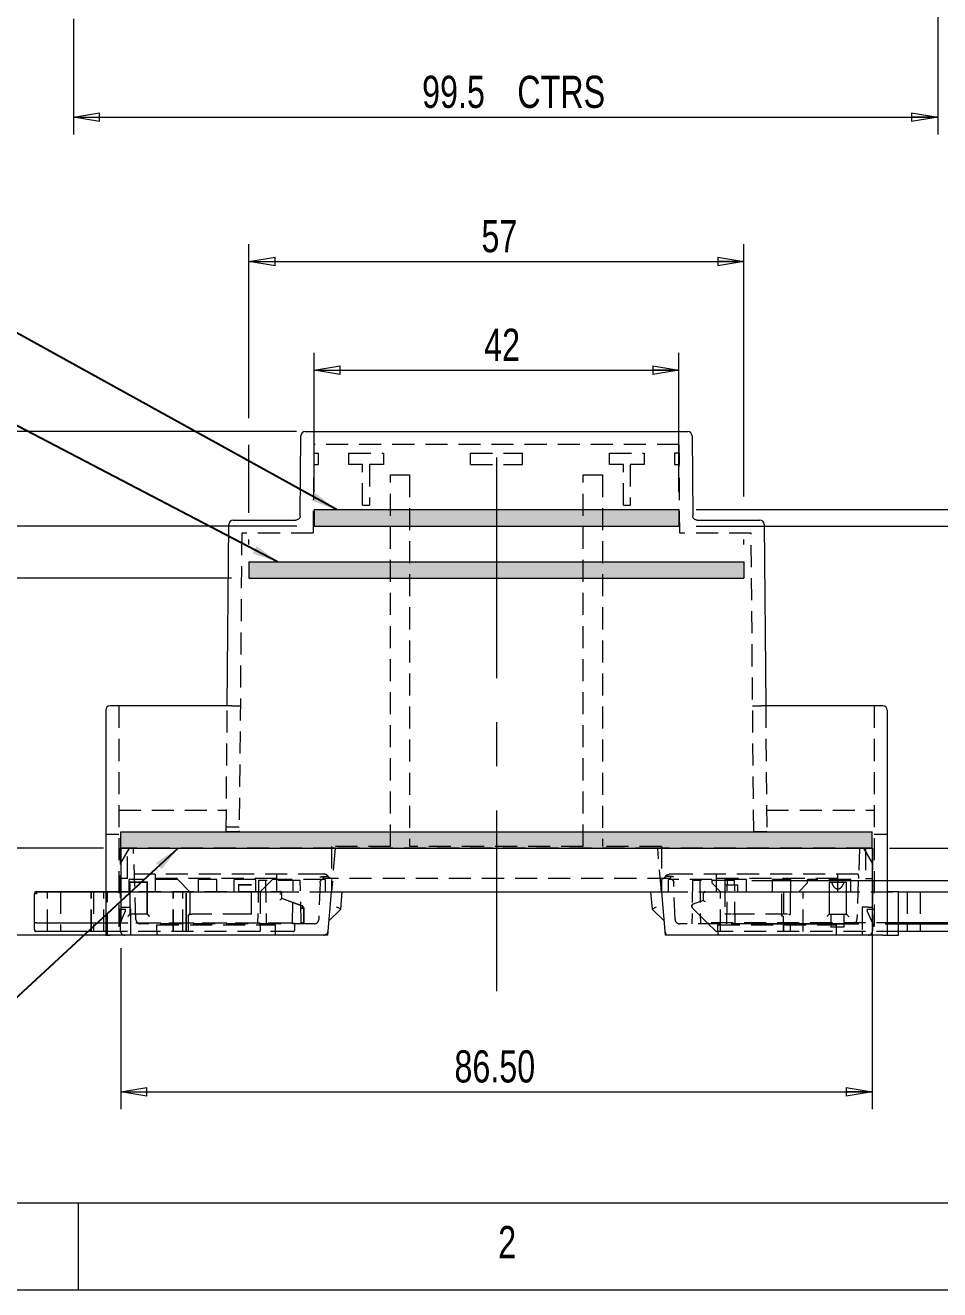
# Model space of a CAD drawing. Header units: millimetres. Extents: x 5 to 292, y 5 to 205.
# Drawn here: x 45.4 to 98.1, y 5 to 77.8 of the extents above; entities that cross this region are included whole.
import ezdxf

# ---------------------------------------------------------------- set-up
doc = ezdxf.new("R2010")
doc.units = ezdxf.units.MM
doc.linetypes.add('CENTERX2', pattern=[20.32, 12.7, -2.54, 2.54, -2.54])
doc.linetypes.add('HIDDEN', pattern=[1.905, 1.27, -0.635])
doc.styles.add('SLDTEXTSTYLE0', font='TXT', dxfattribs={"width": 0.75})
doc.dimstyles.new('SLDDIMSTYLE0', dxfattribs={"dimtxt": 1.852083, "dimasz": 1.5, "dimexe": 0, "dimexo": 0.0625, "dimgap": 0.463021, "dimtad": 0, "dimtih": 1, "dimtoh": 1, "dimlfac": 2, "dimrnd": 1e-09, "dimzin": 4, "dimdsep": 46, "dimtxsty": 'SLDTEXTSTYLE0', "dimblk1": 'CLOSED', "dimblk2": 'CLOSED', "dimsah": 1, "dimcen": 0.09, "dimadec": 0, "dimazin": 1, "dimtfac": 1, "dimtofl": 0, "dimtmove": 0, "dimatfit": 3, "dimldrblk": 'CLOSED', "dimfxl": 1, "dimfrac": 2, "dimtolj": 1, "dimtzin": 12, "dimarcsym": 0})
doc.dimstyles.new('SLDDIMSTYLE1', dxfattribs={"dimtxt": 1.852083, "dimasz": 1.5, "dimexe": 0, "dimexo": 0.0625, "dimgap": 0.463021, "dimtad": 0, "dimtih": 1, "dimtoh": 1, "dimlfac": 2, "dimrnd": 1e-09, "dimzin": 12, "dimdsep": 46, "dimtxsty": 'SLDTEXTSTYLE0', "dimblk1": 'CLOSED', "dimblk2": 'CLOSED', "dimsah": 1, "dimcen": 0.09, "dimadec": 0, "dimazin": 3, "dimtfac": 1, "dimtofl": 0, "dimtmove": 0, "dimatfit": 3, "dimldrblk": 'CLOSED', "dimfxl": 1, "dimfrac": 2, "dimtolj": 1, "dimtzin": 12, "dimarcsym": 0})
doc.dimstyles.new('SLDDIMSTYLE2', dxfattribs={"dimtxt": 1.852083, "dimasz": 1.5, "dimexe": 0, "dimexo": 0.0625, "dimgap": 0.463021, "dimtad": 0, "dimtih": 1, "dimtoh": 1, "dimdec": 1, "dimlfac": 2, "dimrnd": 1e-09, "dimzin": 12, "dimdsep": 46, "dimtxsty": 'SLDTEXTSTYLE0', "dimblk1": 'CLOSED', "dimblk2": 'CLOSED', "dimsah": 1, "dimcen": 0.09, "dimadec": 0, "dimazin": 3, "dimtfac": 1, "dimtdec": 1, "dimtofl": 0, "dimtmove": 0, "dimatfit": 3, "dimldrblk": 'CLOSED', "dimfxl": 1, "dimfrac": 2, "dimtolj": 1, "dimtzin": 12, "dimarcsym": 0})
doc.dimstyles.new('SLDDIMSTYLE4', dxfattribs={"dimtxt": 1.852083, "dimasz": 1.5, "dimexe": 0, "dimexo": 0.0625, "dimgap": 0.463021, "dimtad": 0, "dimtih": 1, "dimtoh": 1, "dimlfac": 2, "dimrnd": 1e-09, "dimzin": 4, "dimdsep": 46, "dimtxsty": 'SLDTEXTSTYLE0', "dimblk1": 'CLOSED', "dimblk2": 'CLOSED', "dimsah": 1, "dimcen": 0.09, "dimadec": 0, "dimazin": 1, "dimtfac": 1, "dimtmove": 0, "dimatfit": 0, "dimldrblk": 'CLOSED', "dimfxl": 1, "dimfrac": 2, "dimtolj": 1, "dimtzin": 12, "dimarcsym": 0})
doc.dimstyles.new('SLDDIMSTYLE5', dxfattribs={"dimtxt": 1.852083, "dimasz": 1.5, "dimexe": 0, "dimexo": 0.0625, "dimgap": 0.463021, "dimtad": 0, "dimtih": 1, "dimtoh": 1, "dimlfac": 2, "dimrnd": 1e-09, "dimzin": 12, "dimdsep": 46, "dimtxsty": 'SLDTEXTSTYLE0', "dimblk1": 'CLOSED', "dimblk2": 'CLOSED', "dimsah": 1, "dimcen": 0.09, "dimadec": 0, "dimazin": 3, "dimtfac": 1, "dimtmove": 0, "dimatfit": 0, "dimldrblk": 'CLOSED', "dimfxl": 1, "dimfrac": 2, "dimtolj": 1, "dimtzin": 12, "dimarcsym": 0})
doc.dimstyles.new('SLDDIMSTYLE6', dxfattribs={"dimtxt": 2.5, "dimasz": 1.5, "dimexe": 0, "dimexo": 0.0625, "dimgap": 0, "dimtad": 0, "dimtih": 1, "dimtoh": 1, "dimdec": 0, "dimrnd": 1e-09, "dimzin": 0, "dimdsep": 46, "dimtxsty": 'Standard', "dimsah": 1, "dimcen": 0.09, "dimadec": 0, "dimazin": 0, "dimtfac": 1.5, "dimtdec": 0, "dimtofl": 0, "dimtmove": 0, "dimatfit": 3, "dimfxl": 1, "dimfrac": 2, "dimtolj": 1, "dimtzin": 0, "dimarcsym": 0})

# ---------------------------------------------------------------- blocks, each defined once
blk = doc.blocks.new('_CLOSED')
at = {"color": 0, "linetype": 'ByBlock', "lineweight": -2}
for p, q in [((-1, 0.166667), (0, 0)), ((-1, 0.166667), (-1, -0.166667)), ((0, 0), (-1, -0.166667)), ((0, 0), (-1, 0))]:
    blk.add_line(p, q, dxfattribs=at)
blk = doc.blocks.new('_D_2')
at = {"color": 7, "linetype": 'Continuous', "lineweight": 0}
for p, q in [((97.969, 104.513), (97.969, 71.522)), ((48.21, 89.356), (48.21, 79.716)), ((48.21, 78.192), (48.21, 71.522)), ((48.21, 72.522), (97.969, 72.522))]:
    blk.add_line(p, q, dxfattribs=at)
at = {"color": 7, "linetype": 'Continuous', "lineweight": 0, "xscale": 1.5, "yscale": 1.5, "rotation": 180.0000000000004}
blk.add_blockref('_CLOSED', (48.21, 72.522, -13.679), dxfattribs=at)
at = {"color": 7, "linetype": 'Continuous', "lineweight": 0, "xscale": 1.5, "yscale": 1.5}
blk.add_blockref('_CLOSED', (97.969, 72.522, -13.679), dxfattribs=at)
at = {"color": 7, "linetype": 'Continuous', "lineweight": 0, "char_height": 1.8521, "attachment_point": 1, "style": 'SLDTEXTSTYLE0'}
for s, insert in [('99.5', (68.285, 74.909)), ('CTRS', (73.766, 74.909))]:
    blk.add_mtext(s, dxfattribs=dict(at, insert=insert))
blk = doc.blocks.new('_D_5')
at = {"color": 7, "linetype": 'Continuous', "lineweight": 0}
for p, q in [((113.226, 53.091), (98.912, 53.091)), ((98.912, 53.091), (98.912, 49.922)), ((84.067, 49.922), (99.912, 49.922)), ((84.067, 48.972), (99.912, 48.972)), ((98.912, 48.972), (98.912, 44.972))]:
    blk.add_line(p, q, dxfattribs=at)
at = {"color": 7, "linetype": 'Continuous', "lineweight": 0, "xscale": 1.5, "yscale": 1.5}
for p, rotation in [((98.912, 49.922, 0.05), 270.0000000000004), ((98.912, 48.972, 0.05), 90.0000000000004)]:
    blk.add_blockref('_CLOSED', p, dxfattribs=dict(at, rotation=rotation))
at = {"color": 7, "linetype": 'Continuous', "lineweight": 0, "char_height": 1.8521, "attachment_point": 1, "style": 'SLDTEXTSTYLE0'}
for s, insert in [('1.90', (101.347, 58.42)), ('TYP', (106.828, 58.42)), ('PCB SLOT', (100.896, 55.479))]:
    blk.add_mtext(s, dxfattribs=dict(at, insert=insert))
blk = doc.blocks.new('_D_6')
at = {"color": 7, "linetype": 'Continuous', "lineweight": 0}
for p, q in [((40.67, 30.422), (40.67, 34.422)), ((49.942, 30.422), (39.67, 30.422)), ((49.317, 25.422), (39.67, 25.422)), ((40.67, 25.422), (40.67, 21.422))]:
    blk.add_line(p, q, dxfattribs=at)
at = {"color": 7, "linetype": 'Continuous', "lineweight": 0, "xscale": 1.5, "yscale": 1.5}
for p, rotation in [((40.67, 30.422, 0.05), 270.0000000000004), ((40.67, 25.422, 0.05), 90.0000000000004)]:
    blk.add_blockref('_CLOSED', p, dxfattribs=dict(at, rotation=rotation))
at = {"color": 7, "linetype": 'Continuous', "lineweight": 0, "insert": (39.302, 28.706), "char_height": 1.8521, "attachment_point": 1, "style": 'SLDTEXTSTYLE0'}
blk.add_mtext('10', dxfattribs=at)
blk = doc.blocks.new('_D_7')
at = {"color": 7, "linetype": 'Continuous', "lineweight": 0}
for p, q in [((57.317, 45.972), (35.08, 45.972)), ((36.08, 45.972), (36.08, 38.11)), ((36.08, 25.422), (36.08, 35.169)), ((52.017, 25.422), (35.08, 25.422))]:
    blk.add_line(p, q, dxfattribs=at)
at = {"color": 7, "linetype": 'Continuous', "lineweight": 0, "xscale": 1.5, "yscale": 1.5}
for p, rotation in [((36.08, 45.972, 0.05), 90.00000000000064), ((36.08, 25.422, 0.05), 270.0000000000007)]:
    blk.add_blockref('_CLOSED', p, dxfattribs=dict(at, rotation=rotation))
at = {"color": 7, "linetype": 'Continuous', "lineweight": 0, "insert": (33.002, 37.556), "char_height": 1.8521, "attachment_point": 1, "style": 'SLDTEXTSTYLE0'}
blk.add_mtext('41.10', dxfattribs=at)
blk = doc.blocks.new('_D_8')
at = {"color": 7, "linetype": 'Continuous', "lineweight": 0}
for p, q in [((61.067, 48.972), (27.313, 48.972)), ((28.313, 48.972), (28.313, 44.025)), ((28.313, 25.422), (28.313, 41.083)), ((52.017, 25.422), (27.313, 25.422))]:
    blk.add_line(p, q, dxfattribs=at)
at = {"color": 7, "linetype": 'Continuous', "lineweight": 0, "xscale": 1.5, "yscale": 1.5}
for p, rotation in [((28.313, 48.972, 0.05), 90.00000000000064), ((28.313, 25.422, 0.05), 270.0000000000007)]:
    blk.add_blockref('_CLOSED', p, dxfattribs=dict(at, rotation=rotation))
at = {"color": 7, "linetype": 'Continuous', "lineweight": 0, "insert": (25.236, 43.471), "char_height": 1.8521, "attachment_point": 1, "style": 'SLDTEXTSTYLE0'}
blk.add_mtext('47.10', dxfattribs=at)
blk = doc.blocks.new('_D_9')
at = {"color": 7, "linetype": 'Continuous', "lineweight": 0}
for p, q in [((50.942, 30.372), (50.942, 26.184)), ((94.192, 30.372), (94.192, 15.4)), ((50.942, 24.66), (50.942, 15.4)), ((50.942, 16.4), (94.192, 16.4))]:
    blk.add_line(p, q, dxfattribs=at)
at = {"color": 7, "linetype": 'Continuous', "lineweight": 0, "xscale": 1.5, "yscale": 1.5, "rotation": 180.0000000000004}
blk.add_blockref('_CLOSED', (50.942, 16.4, 0.05), dxfattribs=at)
at = {"color": 7, "linetype": 'Continuous', "lineweight": 0, "xscale": 1.5, "yscale": 1.5}
blk.add_blockref('_CLOSED', (94.192, 16.4, 0.05), dxfattribs=at)
at = {"color": 7, "linetype": 'Continuous', "lineweight": 0, "insert": (70.147, 18.787), "char_height": 1.8521, "attachment_point": 1, "style": 'SLDTEXTSTYLE0'}
blk.add_mtext('86.50', dxfattribs=at)
blk = doc.blocks.new('_D_10')
at = {"color": 7, "linetype": 'Continuous', "lineweight": 0}
for p, q in [((58.317, 55.184), (58.317, 65.213)), ((86.817, 50.684), (86.817, 65.213)), ((58.317, 64.213), (86.817, 64.213)), ((58.317, 49.734), (58.317, 53.66)), ((58.317, 47.922), (58.317, 48.21)), ((86.817, 47.922), (86.817, 48.21))]:
    blk.add_line(p, q, dxfattribs=at)
at = {"color": 7, "linetype": 'Continuous', "lineweight": 0, "xscale": 1.5, "yscale": 1.5, "rotation": 180.0000000000004}
blk.add_blockref('_CLOSED', (58.317, 64.213, 0.05), dxfattribs=at)
at = {"color": 7, "linetype": 'Continuous', "lineweight": 0, "xscale": 1.5, "yscale": 1.5}
blk.add_blockref('_CLOSED', (86.817, 64.213, 0.05), dxfattribs=at)
at = {"color": 7, "linetype": 'Continuous', "lineweight": 0, "insert": (71.701, 66.6), "char_height": 1.8521, "attachment_point": 1, "style": 'SLDTEXTSTYLE0'}
blk.add_mtext('57', dxfattribs=at)
blk = doc.blocks.new('_D_11')
at = {"color": 7, "linetype": 'Continuous', "lineweight": 0}
for p, q in [((62.067, 50.922), (62.067, 58.957)), ((83.067, 50.922), (83.067, 58.957)), ((62.067, 57.957), (83.067, 57.957))]:
    blk.add_line(p, q, dxfattribs=at)
at = {"color": 7, "linetype": 'Continuous', "lineweight": 0, "xscale": 1.5, "yscale": 1.5, "rotation": 180.0000000000004}
blk.add_blockref('_CLOSED', (62.067, 57.957, 0.05), dxfattribs=at)
at = {"color": 7, "linetype": 'Continuous', "lineweight": 0, "xscale": 1.5, "yscale": 1.5}
blk.add_blockref('_CLOSED', (83.067, 57.957, 0.05), dxfattribs=at)
at = {"color": 7, "linetype": 'Continuous', "lineweight": 0, "insert": (71.857, 60.344), "char_height": 1.8521, "attachment_point": 1, "style": 'SLDTEXTSTYLE0'}
blk.add_mtext('42', dxfattribs=at)
blk = doc.blocks.new('_D_12')
at = {"color": 7, "linetype": 'Continuous', "lineweight": 0}
for p, q in [((109.118, 35.169), (101.156, 35.169)), ((101.156, 35.169), (101.156, 30.422)), ((95.192, 30.422), (102.156, 30.422)), ((87.273, 28.572), (102.156, 28.572)), ((101.156, 28.572), (101.156, 24.572))]:
    blk.add_line(p, q, dxfattribs=at)
at = {"color": 7, "linetype": 'Continuous', "lineweight": 0, "xscale": 1.5, "yscale": 1.5}
for p, rotation in [((101.156, 30.422, 0.05), 270.0000000000006), ((101.156, 28.572, 0.05), 90.00000000000058)]:
    blk.add_blockref('_CLOSED', p, dxfattribs=dict(at, rotation=rotation))
at = {"color": 7, "linetype": 'Continuous', "lineweight": 0, "insert": (102.744, 37.556), "char_height": 1.8521, "attachment_point": 1, "style": 'SLDTEXTSTYLE0'}
blk.add_mtext('3.70', dxfattribs=at)
blk = doc.blocks.new('_D_13')
at = {"color": 7, "linetype": 'Continuous', "lineweight": 0}
for p, q in [((61.062, 54.422), (17.757, 54.422)), ((18.757, 54.422), (18.757, 40.081)), ((18.757, 25.422), (18.757, 37.139)), ((52.017, 25.422), (17.757, 25.422))]:
    blk.add_line(p, q, dxfattribs=at)
at = {"color": 7, "linetype": 'Continuous', "lineweight": 0, "xscale": 1.5, "yscale": 1.5}
for p, rotation in [((18.757, 54.422, 7.761), 90.00000000000043), ((18.757, 25.422, 7.761), 270.0000000000004)]:
    blk.add_blockref('_CLOSED', p, dxfattribs=dict(at, rotation=rotation))
at = {"color": 7, "linetype": 'Continuous', "lineweight": 0, "char_height": 1.8521, "attachment_point": 1, "style": 'SLDTEXTSTYLE0'}
for s, insert in [('58', (13.379, 39.527)), ('O/ALL', (16.81, 39.527))]:
    blk.add_mtext(s, dxfattribs=dict(at, insert=insert))
blk = doc.blocks.new('_D_14')
at = {"color": 7, "linetype": 'Continuous', "lineweight": 0}
for p, q in [((109.776, 28.572), (109.776, 32.572)), ((87.273, 28.572), (93.43, 28.572)), ((94.954, 28.572), (110.776, 28.572)), ((87.317, 26.072), (93.43, 26.072)), ((94.954, 26.072), (110.776, 26.072)), ((109.776, 13.458), (109.776, 26.072)), ((121.414, 13.458), (109.776, 13.458))]:
    blk.add_line(p, q, dxfattribs=at)
at = {"color": 7, "linetype": 'Continuous', "lineweight": 0, "xscale": 1.5, "yscale": 1.5}
for p, rotation in [((109.776, 28.572, 7.761), 270.0000000000006), ((109.776, 26.072, 7.761), 90.0000000000006)]:
    blk.add_blockref('_CLOSED', p, dxfattribs=dict(at, rotation=rotation))
at = {"color": 7, "linetype": 'Continuous', "lineweight": 0, "attachment_point": 1, "style": 'SLDTEXTSTYLE0'}
for s, insert, char_height in [('5', (112.582, 21.729), 1.852), ('TYP', (114.645, 21.729), 1.8521), ('PILLAR', (112.177, 18.787), 1.8521), ('HEIGHT', (111.76, 15.846), 1.8521)]:
    blk.add_mtext(s, dxfattribs=dict(at, insert=insert, char_height=char_height))

msp = doc.modelspace()

# ---------------------------------------------------------------- hatches: boundary and pattern name
at = {"linetype": 'Continuous'}
for points in [[(83.0671, 49.9219), (83.0671, 48.9719), (62.0671, 48.9719), (62.0671, 49.9219)], [(86.8171, 46.9219), (86.8171, 45.9719), (58.3171, 45.9719), (58.3171, 46.9219)], [(94.1921, 30.4219), (94.1921, 31.3719), (50.9421, 31.3719), (50.9421, 30.4219)]]:
    msp.add_hatch(color=7, dxfattribs=at).paths.add_polyline_path(points, flags=0)

# ---------------------------------------------------------------- linework, layer by layer
at = {"color": 7, "linetype": 'Continuous', "lineweight": 15}
for p, q in [((61.2693, 49.5698), (61.3094, 54.1741)), ((61.5594, 54.4219), (83.5748, 54.4219)), ((83.8248, 54.1741), (83.8649, 49.5698)), ((57.067, 38.6219), (57.1582, 49.0741)), ((57.4082, 49.3219), (61.0193, 49.3219)), ((84.1149, 49.3219), (87.7258, 49.3219)), ((87.9758, 49.0741), (88.067, 38.6219)), ((57.317, 38.6219), (50.317, 38.6219)), ((94.817, 38.6219), (87.817, 38.6219)), ((50.067, 38.3719), (50.067, 25.4219)), ((95.067, 38.3719), (95.067, 25.4219)), ((45.9603, 27.7957), (45.9704, 27.7957)), ((45.9603, 26.1207), (45.9603, 27.7957)), ((46.0853, 27.9207), (50.067, 27.9207)), ((46.092, 27.9295), (50.067, 27.9295)), ((62.8483, 25.4219), (63.067, 27.9219)), ((63.067, 27.9219), (82.067, 27.9219)), ((63.6045, 26.9219), (63.692, 27.9219)), ((81.442, 27.9219), (81.5295, 26.9219)), ((82.067, 27.9219), (82.2857, 25.4219)), ((95.717, 27.9219), (95.067, 27.9219)), ((95.717, 25.4219), (95.717, 27.9219)), ((95.717, 27.9196), (100.0942, 27.9196)), ((63.6045, 26.9219), (62.9196, 26.237)), ((82.2144, 26.237), (81.5295, 26.9219)), ((46.0853, 26.1207), (45.9603, 26.1207)), ((45.9603, 25.7457), (45.9603, 26.1207)), ((46.0853, 26.1207), (50.067, 26.1207)), ((50.067, 25.6207), (46.0853, 25.6207)), ((100.0942, 26.1196), (95.717, 26.1196)), ((100.0942, 25.6196), (95.717, 25.6196)), ((50.067, 25.4219), (50.317, 25.4219)), ((62.8483, 25.4219), (50.317, 25.4219)), ((94.817, 25.4219), (82.2857, 25.4219)), ((94.817, 25.4219), (95.067, 25.4219)), ((95.067, 25.4219), (95.717, 25.4219))]:
    msp.add_line(p, q, dxfattribs=at)
at = {"color": 7, "linetype": 'HIDDEN', "lineweight": 0}
for p, q in [((62.0616, 53.6719), (62.0616, 54.4219)), ((83.0726, 53.6719), (83.0726, 54.4219)), ((62.0551, 53.6719), (62.0106, 48.5719)), ((62.0507, 53.1719), (62.3116, 53.1719)), ((83.0791, 53.6719), (62.0551, 53.6719)), ((62.3116, 52.5219), (62.3116, 53.1719)), ((64.0616, 52.5219), (64.0616, 53.1719)), ((64.0616, 53.1719), (66.0616, 53.1719)), ((66.0616, 53.1719), (66.0616, 52.5219)), ((71.0671, 53.1719), (74.0671, 53.1719)), ((71.0671, 52.5219), (71.0671, 53.1719)), ((74.0671, 52.5219), (74.0671, 53.1719)), ((79.0723, 52.5219), (79.0723, 53.1719)), ((79.0723, 53.1719), (81.0723, 53.1719)), ((81.0723, 53.1719), (81.0723, 52.5219)), ((83.0832, 53.1719), (82.8223, 53.1719)), ((82.8223, 53.1719), (82.8223, 52.5219)), ((83.1236, 48.5719), (83.0791, 53.6719)), ((83.0832, 53.1719), (83.0889, 52.5219)), ((62.0451, 52.5219), (62.3116, 52.5219)), ((64.8616, 52.5219), (64.0616, 52.5219)), ((64.8616, 50.1719), (64.8616, 52.5219)), ((65.2616, 52.5219), (65.2616, 50.1719)), ((66.0616, 52.5219), (65.2616, 52.5219)), ((71.0671, 52.5219), (74.0671, 52.5219)), ((79.8723, 52.5219), (79.0723, 52.5219)), ((79.8723, 50.1719), (79.8723, 52.5219)), ((80.2723, 52.5219), (80.2723, 50.1719)), ((81.0723, 52.5219), (80.2723, 52.5219)), ((82.8223, 52.5219), (83.0889, 52.5219)), ((66.467, 30.5218), (66.467, 51.9198)), ((66.467, 51.9198), (67.567, 51.9198)), ((66.467, 51.9177), (67.567, 51.9177)), ((67.567, 51.9198), (67.567, 30.5218)), ((77.567, 30.5218), (77.567, 51.9198)), ((77.567, 51.9198), (78.667, 51.9198)), ((77.567, 51.9177), (78.667, 51.9177)), ((78.667, 51.9198), (78.667, 30.5218)), ((64.8616, 50.1719), (65.2616, 50.1719)), ((79.8723, 50.1719), (80.2723, 50.1719)), ((57.9038, 48.5719), (57.7537, 31.3722)), ((62.0106, 48.5719), (57.9038, 48.5719)), ((87.2301, 48.5719), (83.1236, 48.5719)), ((87.3802, 31.3722), (87.2301, 48.5719)), ((50.817, 38.6219), (50.817, 25.4219)), ((57.0038, 31.3788), (57.067, 38.6219)), ((57.317, 38.6219), (57.817, 38.6219)), ((87.3169, 38.6219), (87.817, 38.6219)), ((88.067, 38.6219), (88.1302, 31.3788)), ((94.317, 38.6219), (94.317, 25.4219)), ((50.817, 32.6219), (57.0146, 32.6219)), ((88.1193, 32.6219), (94.317, 32.6219)), ((57.7537, 31.3722), (57.0038, 31.3788)), ((57.7561, 31.6438), (57.0061, 31.6438)), ((88.1302, 31.3788), (87.3802, 31.3722)), ((87.3802, 31.3722), (88.1302, 31.3722)), ((88.1302, 31.3788), (88.1302, 31.3722)), ((50.817, 31.2219), (50.067, 31.2219)), ((95.067, 31.2219), (94.317, 31.2219)), ((50.917, 25.6719), (50.917, 30.4219)), ((51.167, 30.4219), (50.917, 30.4219)), ((51.417, 30.4219), (50.917, 29.5559)), ((63.2847, 30.4219), (51.167, 30.4219)), ((51.317, 28.6719), (51.317, 30.4219)), ((51.8105, 26.3132), (51.667, 30.4219)), ((63.2847, 30.4219), (63.066, 27.9219)), ((63.067, 30.5218), (63.067, 27.9219)), ((66.467, 30.5218), (63.067, 30.5218)), ((81.8492, 30.4219), (63.2847, 30.4219)), ((77.567, 30.5218), (67.567, 30.5218)), ((82.067, 30.5218), (78.667, 30.5218)), ((82.0679, 27.9219), (81.8492, 30.4219)), ((93.967, 30.4219), (81.8492, 30.4219)), ((82.067, 30.5218), (82.067, 27.9219)), ((93.467, 30.4219), (93.3235, 26.3132)), ((94.217, 29.5559), (93.717, 30.4219)), ((93.817, 30.4219), (93.817, 28.6719)), ((94.217, 30.4219), (93.967, 30.4219)), ((94.217, 30.4219), (94.217, 25.6719)), ((51.317, 28.6719), (50.917, 28.6719)), ((51.417, 27.9219), (51.417, 28.6219)), ((54.217, 28.6219), (51.417, 28.6219)), ((51.4603, 28.4707), (52.4603, 28.4707)), ((51.4603, 28.4707), (51.4603, 27.9207)), ((51.467, 28.4795), (52.467, 28.4795)), ((51.467, 28.4795), (51.467, 27.9295)), ((51.7281, 28.6719), (51.7284, 28.6807)), ((62.417, 28.9219), (51.7368, 28.9219)), ((52.4603, 27.9207), (52.4603, 28.4707)), ((52.467, 27.9295), (52.467, 28.4795)), ((52.9082, 28.9219), (52.917, 28.6719)), ((59.917, 28.6719), (52.917, 28.6719)), ((52.917, 28.6719), (52.917, 27.9219)), ((54.917, 27.9219), (54.217, 28.6219)), ((55.417, 27.9219), (55.417, 28.6219)), ((56.467, 28.6219), (55.417, 28.6219)), ((56.467, 27.9219), (56.467, 28.6219)), ((57.467, 27.9219), (57.467, 28.6219)), ((58.717, 28.6219), (57.467, 28.6219)), ((58.717, 27.9219), (58.717, 28.6219)), ((58.8606, 28.5719), (58.817, 26.0719)), ((61.2733, 28.5719), (58.8606, 28.5719)), ((59.667, 28.6219), (58.967, 27.9219)), ((59.267, 28.5719), (59.3106, 26.0719)), ((62.717, 28.6219), (59.667, 28.6219)), ((59.917, 28.6719), (59.9257, 28.9219)), ((59.917, 27.9219), (59.917, 28.6719)), ((60.8233, 26.0719), (60.867, 28.5719)), ((61.317, 26.0719), (61.2733, 28.5719)), ((62.4086, 28.4307), (62.3346, 26.3132)), ((82.5256, 28.6719), (62.6584, 28.6719)), ((62.717, 27.9219), (62.717, 28.6219)), ((84.967, 28.6219), (82.467, 28.6219)), ((82.467, 27.9219), (82.467, 28.6219)), ((93.3971, 28.9219), (82.767, 28.9219)), ((82.8493, 26.3132), (82.7754, 28.4307)), ((83.8606, 28.5719), (83.817, 26.0719)), ((86.2733, 28.5719), (83.8606, 28.5719)), ((84.267, 28.5719), (84.3106, 26.0719)), ((84.967, 28.6219), (84.967, 28.4219)), ((85.467, 27.9219), (84.967, 28.4219)), ((85.2082, 28.9219), (85.217, 28.6719)), ((92.217, 28.6719), (85.217, 28.6719)), ((85.217, 28.6719), (85.217, 27.9219)), ((85.717, 28.6219), (85.717, 27.9219)), ((86.967, 28.6219), (85.717, 28.6219)), ((85.8233, 26.0719), (85.867, 28.5719)), ((86.317, 26.0719), (86.2733, 28.5719)), ((86.967, 27.9219), (86.967, 28.6219)), ((88.467, 27.9219), (88.467, 28.6219)), ((89.517, 28.6219), (88.467, 28.6219)), ((89.517, 27.9219), (89.517, 28.6219)), ((90.467, 28.4219), (89.967, 27.9219)), ((90.467, 28.4219), (90.467, 28.6219)), ((92.967, 28.6219), (90.467, 28.6219)), ((91.7192, 28.4696), (92.7192, 28.4696)), ((91.7192, 28.4696), (91.7192, 27.9196)), ((92.217, 28.6719), (92.2257, 28.9219)), ((92.217, 27.9219), (92.217, 28.6719)), ((92.7192, 27.9196), (92.7192, 28.4722)), ((92.967, 27.9219), (92.967, 28.6219)), ((93.4056, 28.6807), (93.4059, 28.6719)), ((93.817, 28.6719), (94.217, 28.6719)), ((45.967, 27.8045), (45.9771, 27.8045)), ((45.967, 26.1295), (45.967, 27.8045)), ((46.0853, 27.7957), (45.9704, 27.7957)), ((46.092, 27.8045), (45.9771, 27.8045)), ((46.0853, 27.9207), (46.0853, 27.7957)), ((46.092, 27.9295), (46.092, 27.8045)), ((46.7103, 25.6207), (46.7103, 27.9207)), ((46.717, 25.6295), (46.717, 27.9295)), ((47.4603, 27.9207), (47.4603, 25.6207)), ((47.467, 27.9295), (47.467, 25.6295)), ((49.2353, 25.6207), (49.2353, 27.9207)), ((49.242, 25.6295), (49.242, 27.9295)), ((49.3601, 27.9207), (49.3601, 25.6207)), ((49.3667, 27.9295), (49.3667, 25.6295)), ((49.9603, 25.6207), (49.9603, 27.9207)), ((49.967, 25.6295), (49.967, 27.9295)), ((50.067, 27.9295), (60.092, 27.9295)), ((50.167, 27.9219), (50.067, 27.9219)), ((50.067, 27.9207), (60.0853, 27.9207)), ((50.167, 25.4219), (50.167, 27.9219)), ((50.167, 27.9219), (50.917, 27.9219)), ((50.917, 27.9219), (52.917, 27.9219)), ((51.4603, 27.9207), (51.4603, 26.6207)), ((51.467, 27.9295), (51.467, 26.6295)), ((52.4603, 26.6207), (52.4603, 27.9207)), ((52.467, 26.6295), (52.467, 27.9295)), ((52.917, 27.9219), (59.917, 27.9219)), ((53.9603, 25.6207), (53.9603, 27.9207)), ((53.967, 25.6295), (53.967, 27.9295)), ((54.5039, 25.6207), (54.5039, 27.9207)), ((54.5106, 25.6295), (54.5106, 27.9295)), ((54.7103, 26.5582), (54.7103, 27.9207)), ((54.717, 26.5671), (54.717, 27.9295)), ((54.9034, 27.9207), (54.9034, 26.6098)), ((54.9101, 27.9295), (54.9101, 26.6186)), ((57.7103, 28.3207), (58.4603, 28.3207)), ((57.7103, 28.3207), (57.7103, 27.9207)), ((57.717, 28.3295), (58.467, 28.3295)), ((57.717, 28.3295), (57.717, 27.9295)), ((58.4603, 26.6207), (58.4603, 28.3207)), ((58.467, 26.6295), (58.467, 28.3295)), ((58.9603, 27.9207), (58.9603, 25.6207)), ((58.967, 27.9295), (58.967, 25.6295)), ((59.917, 27.9219), (62.816, 27.9219)), ((60.0915, 27.9195), (60.0853, 27.9201)), ((60.0853, 27.7957), (60.21, 27.7957)), ((60.0981, 27.9284), (60.092, 27.9289)), ((60.092, 27.8045), (60.2167, 27.8045)), ((60.2103, 27.7951), (60.209, 27.8049)), ((60.2103, 27.5207), (60.2103, 27.7957)), ((60.217, 27.804), (60.2157, 27.8138)), ((60.217, 27.5295), (60.217, 27.8045)), ((62.816, 27.9219), (63.066, 27.9219)), ((63.066, 27.9219), (63.067, 27.9219)), ((82.067, 27.9219), (82.0679, 27.9219)), ((82.0679, 27.9219), (82.3179, 27.9219)), ((82.3179, 27.9219), (85.217, 27.9219)), ((84.4692, 27.7946), (84.4692, 27.4196)), ((84.4728, 27.8173), (84.4701, 27.7885)), ((84.5942, 27.9136), (84.5942, 27.9196)), ((84.5942, 27.9196), (95.717, 27.9196)), ((85.217, 27.9219), (92.217, 27.9219)), ((85.4692, 25.6196), (85.4692, 27.9196)), ((85.7192, 28.3202), (85.7192, 26.619)), ((86.4692, 27.9196), (86.4692, 28.3202)), ((88.9874, 26.5284), (88.9874, 27.9202)), ((89.0983, 27.9196), (89.0983, 25.6196)), ((89.4692, 27.9196), (89.4692, 25.6196)), ((90.2192, 25.6196), (90.2192, 27.9196)), ((91.7192, 27.9196), (91.7192, 26.6196)), ((92.217, 27.9219), (94.217, 27.9219)), ((92.7192, 26.6196), (92.7192, 27.9196)), ((94.317, 27.9219), (94.217, 27.9219)), ((94.317, 27.9219), (95.067, 27.9219)), ((96.2192, 27.9196), (96.2192, 25.6196)), ((96.9692, 27.9196), (96.9692, 25.6196)), ((50.917, 27.0219), (51.167, 27.0219)), ((51.167, 27.0219), (51.517, 27.0219)), ((51.517, 25.6676), (51.517, 27.0219)), ((61.3781, 27.0956), (60.2103, 27.5207)), ((61.3847, 27.1045), (60.217, 27.5295)), ((61.3353, 26.9782), (61.46, 26.9782)), ((61.342, 26.987), (61.4667, 26.987)), ((61.4603, 26.9782), (61.4603, 26.1207)), ((61.467, 26.987), (61.467, 26.1295)), ((83.8381, 27.0007), (84.6826, 26.1562)), ((84.4692, 27.4196), (83.8838, 27.2065)), ((93.967, 27.0219), (93.617, 27.0219)), ((93.617, 27.0219), (93.617, 25.6676)), ((93.967, 27.0219), (94.217, 27.0219)), ((50.817, 26.9219), (51.217, 26.9219)), ((50.817, 25.9219), (51.217, 26.8219)), ((51.217, 26.8219), (51.217, 26.9219)), ((52.4603, 26.6207), (51.4603, 26.6207)), ((52.467, 26.6295), (51.467, 26.6295)), ((54.7103, 26.5582), (54.7103, 26.4957)), ((54.7103, 25.6207), (54.7103, 26.4957)), ((54.717, 26.5671), (54.717, 26.5045)), ((54.717, 25.6295), (54.717, 26.5045)), ((54.8119, 26.4957), (54.8119, 25.6207)), ((54.8186, 26.5045), (54.8186, 25.6295)), ((54.8365, 26.6207), (54.9427, 26.6207)), ((54.8365, 26.6207), (55.0284, 26.6207)), ((54.8431, 26.6295), (54.9493, 26.6295)), ((54.8431, 26.6295), (55.0351, 26.6295)), ((54.9427, 26.6207), (55.0284, 26.6207)), ((54.9493, 26.6295), (55.0351, 26.6295)), ((58.0853, 26.6207), (55.0284, 26.6207)), ((58.092, 26.6295), (55.0351, 26.6295)), ((58.4603, 26.6207), (58.0853, 26.6207)), ((58.467, 26.6295), (58.092, 26.6295)), ((89.3283, 26.6196), (86.0942, 26.6196)), ((89.0789, 26.4946), (89.0789, 25.6196)), ((91.7192, 26.6196), (91.8204, 26.6196)), ((91.8204, 26.6196), (92.5704, 26.6196)), ((91.8204, 26.4946), (91.8204, 25.8696)), ((92.5704, 26.6196), (92.7192, 26.6196)), ((92.5704, 26.4946), (92.5704, 25.8696)), ((93.917, 26.9219), (93.917, 26.8219)), ((93.917, 26.9219), (94.317, 26.9219)), ((94.317, 25.9219), (93.917, 26.8219)), ((46.092, 26.1295), (45.967, 26.1295)), ((45.967, 25.7545), (45.967, 26.1295)), ((46.092, 26.1295), (61.342, 26.1295)), ((60.842, 25.6295), (46.092, 25.6295)), ((50.067, 26.1207), (61.3353, 26.1207)), ((60.8353, 25.6207), (50.067, 25.6207)), ((51.517, 25.4219), (51.517, 25.6676)), ((62.0848, 26.0719), (52.0603, 26.0719)), ((53.017, 25.6719), (53.017, 26.0219)), ((53.017, 26.0219), (59.817, 26.0219)), ((53.017, 25.6719), (53.017, 25.4219)), ((59.817, 26.0219), (59.817, 25.6719)), ((59.817, 25.6719), (59.817, 25.4219)), ((60.9603, 25.7457), (60.9603, 26.1207)), ((60.967, 25.7545), (60.967, 26.1295)), ((61.4603, 26.1207), (61.3353, 26.1207)), ((61.467, 26.1295), (61.342, 26.1295)), ((82.3171, 25.5189), (82.3296, 25.504)), ((93.0737, 26.0719), (83.0992, 26.0719)), ((84.6826, 26.1562), (85.2192, 25.6196)), ((95.717, 26.1196), (84.771, 26.1196)), ((95.717, 25.6196), (85.2192, 25.6196)), ((85.317, 25.6719), (85.317, 26.0219)), ((85.317, 26.0219), (92.117, 26.0219)), ((85.317, 25.6719), (85.317, 25.4219)), ((92.5704, 25.8696), (91.8204, 25.8696)), ((92.117, 26.0219), (92.117, 25.6719)), ((92.117, 25.6719), (92.117, 25.4219)), ((93.617, 25.6676), (93.617, 25.4219))]:
    msp.add_line(p, q, dxfattribs=at)
at = {"color": 7, "linetype": 'CENTERX2', "lineweight": 0}
msp.add_line((72.5671, 52.9219), (72.5671, 22.1835), dxfattribs=at)
at = {"color": 5, "linetype": 'Continuous', "lineweight": 0}
for p, q in [((62.0671, 49.9219), (62.0671, 48.9719)), ((58.3171, 46.9219), (58.3171, 45.9719)), ((50.9421, 30.4219), (50.9421, 31.3719))]:
    msp.add_line(p, q, dxfattribs=at)
at = {"color": 7, "linetype": 'Continuous', "lineweight": 0}
for p, q in [((62.0671, 49.9219), (83.0671, 49.9219)), ((83.0671, 49.9219), (83.0671, 48.9719)), ((62.0671, 48.9719), (83.0671, 48.9719)), ((58.3171, 46.9219), (86.8171, 46.9219)), ((86.8171, 46.9219), (86.8171, 45.9719)), ((58.3171, 45.9719), (86.8171, 45.9719)), ((50.9421, 31.3719), (94.1921, 31.3719)), ((94.1921, 30.4219), (94.1921, 31.3719)), ((50.9421, 30.4219), (94.1921, 30.4219)), ((10, 10), (104.8, 10)), ((48.5, 5), (48.5, 10)), ((5, 5), (292, 5))]:
    msp.add_line(p, q, dxfattribs=at)
at = {"color": 7, "linetype": 'HIDDEN', "lineweight": 0, "flags": 128}
for points in [[(51.7284, 28.6807), (51.7301, 28.7282), (51.7316, 28.7736), (51.7331, 28.8153), (51.7344, 28.8518), (51.7354, 28.8816), (51.7362, 28.9037), (51.7367, 28.9173), (51.7368, 28.9219)], [(93.3971, 28.9219), (93.3973, 28.9173), (93.3978, 28.9037), (93.3985, 28.8816), (93.3996, 28.8518), (93.4009, 28.8153), (93.4023, 28.7736), (93.4039, 28.7282), (93.4056, 28.6807)], [(60.2103, 27.5207), (60.2079, 27.519), (60.2008, 27.514), (60.1893, 27.5059), (60.1737, 27.495), (60.1548, 27.4818), (60.1332, 27.4666), (60.1097, 27.4502), (60.0853, 27.4332)], [(60.217, 27.5295), (60.2146, 27.5279), (60.2075, 27.5229), (60.1959, 27.5148), (60.1804, 27.5039), (60.1614, 27.4906), (60.1398, 27.4755), (60.1164, 27.4591), (60.092, 27.442)], [(84.5942, 27.3321), (84.5725, 27.3473), (84.5515, 27.362), (84.5317, 27.3758), (84.5139, 27.3883), (84.4985, 27.3991), (84.486, 27.4079), (84.4768, 27.4143), (84.4711, 27.4183), (84.4692, 27.4196)], [(51.3353, 26.4957), (51.357, 26.5174), (51.3781, 26.5384), (51.3978, 26.5582), (51.4157, 26.576), (51.4311, 26.5914), (51.4436, 26.6039), (51.4528, 26.6131), (51.4584, 26.6188), (51.4603, 26.6207)], [(51.342, 26.5045), (51.3637, 26.5262), (51.3847, 26.5473), (51.4045, 26.567), (51.4223, 26.5849), (51.4378, 26.6003), (51.4502, 26.6128), (51.4595, 26.622), (51.4651, 26.6276), (51.467, 26.6295)], [(52.4603, 26.6207), (52.4622, 26.6188), (52.4679, 26.6131), (52.4771, 26.6039), (52.4896, 26.5914), (52.505, 26.576), (52.5228, 26.5582), (52.5426, 26.5384), (52.5636, 26.5174), (52.5853, 26.4957)], [(52.467, 26.6295), (52.4689, 26.6276), (52.4745, 26.622), (52.4837, 26.6128), (52.4962, 26.6003), (52.5116, 26.5849), (52.5295, 26.567), (52.5492, 26.5473), (52.5703, 26.5262), (52.592, 26.5045)], [(91.7192, 26.6196), (91.7168, 26.6172), (91.7097, 26.6101), (91.6981, 26.5985), (91.6826, 26.583), (91.6637, 26.564), (91.642, 26.5424), (91.6186, 26.519), (91.5942, 26.4946)], [(92.7192, 26.6196), (92.7216, 26.6172), (92.7287, 26.6101), (92.7403, 26.5985), (92.7558, 26.583), (92.7748, 26.564), (92.7964, 26.5424), (92.8198, 26.519), (92.8442, 26.4946)], [(51.1104, 25.4284), (51.1182, 25.4267), (51.167, 25.4219)]]:
    msp.add_lwpolyline(points, dxfattribs=at)
at = {"color": 7, "linetype": 'Continuous', "lineweight": 15, "flags": 128}
for points in [[(63.6045, 26.9219), (63.5999, 26.9241), (63.5861, 26.9305), (63.5639, 26.9409), (63.5339, 26.9549), (63.4973, 26.9719), (63.4556, 26.9913), (63.4104, 27.0124), (63.3634, 27.0344)], [(81.7706, 27.0344), (81.7235, 27.0124), (81.6783, 26.9913), (81.6366, 26.9719), (81.6001, 26.9549), (81.5701, 26.9409), (81.5478, 26.9305), (81.5341, 26.9241), (81.5295, 26.9219)]]:
    msp.add_lwpolyline(points, dxfattribs=at)
at = {"color": 7, "linetype": 'Continuous', "lineweight": 15}
for centre, radius, start, end in [((61.5594, 54.1719), 0.25, 90, 179.5), ((83.5748, 54.1719), 0.25, 0.5, 90), ((57.4082, 49.0719), 0.25, 90, 179.5), ((87.7258, 49.0719), 0.25, 0.5, 90), ((50.317, 38.3719), 0.25, 90, 180), ((94.817, 38.3719), 0.25, 0, 90), ((46.0853, 27.7957), 0.125, 106.775789, 180), ((46.0853, 25.7457), 0.125, 180, 270)]:
    msp.add_arc(centre, radius, start, end, dxfattribs=at)
at = {"color": 7, "linetype": 'HIDDEN', "lineweight": 0}
for centre, radius, start, end in [((46.092, 27.8045), 0.125, 106.775789, 180), ((60.0853, 27.7957), 0.125, 0, 90), ((60.092, 27.8045), 0.125, 0, 90), ((84.5942, 27.7946), 0.125, 166.479301, 180), ((84.5942, 27.7946), 0.125, 90, 166.479301), ((61.3353, 26.9782), 0.125, 360, 70), ((61.342, 26.987), 0.125, 360, 70), ((83.9265, 27.089), 0.125, 166.479499, 225), ((83.9265, 27.089), 0.125, 110, 166.479499), ((52.0603, 26.3219), 0.25, 182, 270), ((62.0848, 26.3219), 0.25, 270, 358), ((83.0992, 26.3219), 0.25, 182, 270), ((93.0737, 26.3219), 0.25, 270, 358), ((46.092, 25.7545), 0.125, 180, 270), ((51.167, 25.6719), 0.25, 180, 217.748119), ((51.167, 25.6719), 0.25, 218.76387, 256.930211), ((60.8353, 25.7457), 0.125, 270, 0), ((60.842, 25.7545), 0.125, 270, 0), ((62.6192, 25.6719), 0.25, 270, 355), ((82.5148, 25.6719), 0.25, 185, 217.748119), ((93.967, 25.6719), 0.25, 270, 0)]:
    msp.add_arc(centre, radius, start, end, dxfattribs=at)
for centre in [(54.9767, 26.4957), (54.9834, 26.5045)]:
    msp.add_ellipse(centre, major_axis=(0.1648, 0), ratio=0.7584576, start_param=1.9603038, end_param=3.1415927, dxfattribs=at)
at = {"color": 7, "linetype": 'Continuous', "lineweight": 15}
for points, knots in [([(61.2693, 49.5698), (61.2677, 49.5497), (61.2646, 49.5106), (61.2434, 49.457), (61.2137, 49.4119), (61.1672, 49.3663), (61.1015, 49.3294), (61.0452, 49.3243), (61.0193, 49.3219)], [0, 0, 0, 0, 0.1545851, 0.3007829, 0.4385871, 0.5679971, 0.8006382, 1, 1, 1, 1]), ([(84.1149, 49.3219), (84.089, 49.3243), (84.0327, 49.3294), (83.967, 49.3663), (83.9205, 49.4118), (83.8908, 49.457), (83.8696, 49.5106), (83.8665, 49.5497), (83.8649, 49.5698)], [0, 0, 0, 0, 0.1993515, 0.431988, 0.5614, 0.6992061, 0.8454099, 1, 1, 1, 1]), ([(46.0862, 27.9207), (46.0788, 27.9203), (46.0635, 27.9194), (46.0412, 27.9114), (46.0201, 27.898), (46.0016, 27.8793), (45.987, 27.8566), (45.977, 27.8319), (45.9718, 27.8111), (45.9711, 27.7993), (45.9709, 27.7957)], [0, 0, 0, 0, 0.1256136, 0.2591381, 0.3982071, 0.5396996, 0.6800935, 0.8159485, 0.944384, 1, 1, 1, 1]), ([(46.0929, 27.9295), (46.0854, 27.9291), (46.0701, 27.9283), (46.048, 27.9201), (46.0313, 27.9106), (46.0235, 27.9023), (46.0216, 27.9003)], [0, 0, 0, 0, 0.2841004, 0.5860978, 0.9006362, 1, 1, 1, 1])]:
    msp.add_open_spline(points, degree=3, knots=knots, dxfattribs=at)
at = {"color": 7, "linetype": 'HIDDEN', "lineweight": 0}
for points, knots in [([(62.4086, 28.4307), (62.4105, 28.4501), (62.4143, 28.4866), (62.4383, 28.5465), (62.4847, 28.609), (62.5633, 28.6615), (62.6272, 28.6685), (62.6584, 28.6719)], [0, 0, 0, 0, 0.1527407, 0.2873144, 0.5011574, 0.757066, 1, 1, 1, 1]), ([(62.6668, 28.9219), (62.6635, 28.9219), (62.6583, 28.9219), (62.6273, 28.9219), (62.5952, 28.9219), (62.5553, 28.9219), (62.4971, 28.9219), (62.4484, 28.9219), (62.417, 28.9219)], [0, 0, 0, 0, 0.2395003, 0.3682548, 0.4999971, 0.6287409, 0.7604983, 1, 1, 1, 1]), ([(62.417, 28.7659), (62.4438, 28.775), (62.4984, 28.7935), (62.5537, 28.7958), (62.5819, 28.7969)], [0, 0, 0, 0, 0.4906487, 1, 1, 1, 1]), ([(62.6584, 28.6719), (62.6498, 28.6741), (62.6326, 28.6785), (62.6039, 28.7162), (62.5902, 28.7663), (62.5819, 28.7969)], [0, 0, 0, 0, 0.2806873, 0.5612437, 1, 1, 1, 1]), ([(62.5819, 28.7969), (62.6245, 28.7969), (62.7096, 28.7969), (62.8058, 28.7969), (62.8709, 28.7969), (62.8792, 28.7969), (62.8833, 28.7969)], [0, 0, 0, 0, 0.2502371, 0.5001367, 0.7498858, 1, 1, 1, 1]), ([(62.8833, 28.7969), (62.871, 28.815), (62.8463, 28.8512), (62.7931, 28.8906), (62.7323, 28.917), (62.6887, 28.9203), (62.6668, 28.9219)], [0, 0, 0, 0, 0.25, 0.4999988, 0.749999, 1, 1, 1, 1]), ([(62.8893, 28.7652), (62.8812, 28.7875), (62.8654, 28.8313), (62.8264, 28.863), (62.8072, 28.8787)], [0, 0, 0, 0, 0.5065465, 1, 1, 1, 1]), ([(63.0998, 28.6719), (63.078, 28.6736), (63.0343, 28.6769), (62.9736, 28.7033), (62.9204, 28.7427), (62.8957, 28.7789), (62.8833, 28.7969)], [0, 0, 0, 0, 0.2499992, 0.5000006, 0.7499993, 1, 1, 1, 1]), ([(82.0841, 28.6719), (82.1059, 28.6736), (82.1496, 28.6769), (82.2104, 28.7033), (82.2636, 28.7427), (82.2883, 28.7789), (82.3006, 28.7969)], [0, 0, 0, 0, 0.2499995, 0.4999946, 0.7499979, 1, 1, 1, 1]), ([(82.378, 28.8795), (82.3585, 28.8638), (82.3189, 28.832), (82.303, 28.7877), (82.295, 28.7652)], [0, 0, 0, 0, 0.4935823, 1, 1, 1, 1]), ([(82.3006, 28.7969), (82.313, 28.815), (82.3377, 28.8512), (82.3909, 28.8906), (82.4516, 28.917), (82.4953, 28.9203), (82.5171, 28.9219)], [0, 0, 0, 0, 0.2499964, 0.4999992, 0.749994, 1, 1, 1, 1]), ([(82.6021, 28.7969), (82.5596, 28.7969), (82.4745, 28.7969), (82.3793, 28.7969), (82.3212, 28.7969), (82.3136, 28.7969), (82.311, 28.7969)], [0, 0, 0, 0, 0.2842241, 0.5689438, 0.8541869, 1, 1, 1, 1]), ([(82.767, 28.9219), (82.7355, 28.9219), (82.6872, 28.9219), (82.629, 28.9219), (82.5893, 28.9219), (82.5569, 28.9219), (82.5257, 28.9219), (82.5205, 28.9219), (82.5171, 28.9219)], [0, 0, 0, 0, 0.2395044, 0.3682571, 0.500001, 0.6287444, 0.7605005, 1, 1, 1, 1]), ([(82.6021, 28.7969), (82.5971, 28.7769), (82.5872, 28.7369), (82.5613, 28.6856), (82.5391, 28.6771), (82.5256, 28.6719)], [0, 0, 0, 0, 0.2806874, 0.5612439, 1, 1, 1, 1]), ([(82.5256, 28.6719), (82.5567, 28.6685), (82.6207, 28.6615), (82.6993, 28.609), (82.7456, 28.5465), (82.7697, 28.4866), (82.7734, 28.4501), (82.7754, 28.4307)], [0, 0, 0, 0, 0.24291357, 0.49884097, 0.71265035, 0.84723393, 1, 1, 1, 1]), ([(82.767, 28.7659), (82.7402, 28.775), (82.6856, 28.7935), (82.6303, 28.7958), (82.6021, 28.7969)], [0, 0, 0, 0, 0.4906563, 1, 1, 1, 1]), ([(92.5763, 28.4696), (92.5329, 28.3616), (92.4743, 28.2156), (92.3419, 28.0926), (92.2708, 28.0623), (92.2193, 28.0552), (92.1677, 28.0622), (92.0967, 28.0924), (91.9642, 28.2155), (91.9055, 28.3616), (91.8621, 28.4696)], [0, 0, 0, 0, 0.3053861, 0.4126369, 0.4575383, 0.4999836, 0.5422589, 0.5870946, 0.6946125, 1, 1, 1, 1]), ([(45.9841, 27.84), (45.9817, 27.8318), (45.9784, 27.82), (45.9777, 27.8081), (45.9775, 27.8046)], [0, 0, 0, 0, 0.69782704, 1, 1, 1, 1]), ([(60.201, 27.7957), (60.2003, 27.8014), (60.1985, 27.815), (60.1914, 27.837), (60.1799, 27.8605), (60.1642, 27.882), (60.1452, 27.8994), (60.1274, 27.9108), (60.1159, 27.9141), (60.112, 27.9153)], [0, 0, 0, 0, 0.1088246, 0.2603732, 0.4204929, 0.5858954, 0.7526692, 0.9168035, 1, 1, 1, 1]), ([(60.2077, 27.8045), (60.2069, 27.8102), (60.2052, 27.8238), (60.198, 27.8459), (60.1866, 27.8693), (60.1709, 27.8909), (60.1518, 27.9083), (60.1341, 27.9197), (60.1226, 27.923), (60.1187, 27.9241)], [0, 0, 0, 0, 0.1088225, 0.2603721, 0.4204924, 0.5858947, 0.7526672, 0.9168022, 1, 1, 1, 1]), ([(84.4921, 27.7946), (84.4857, 27.7999), (84.473, 27.8104), (84.4728, 27.8193), (84.4727, 27.8238)], [0, 0, 0, 0, 0.4999995, 1, 1, 1, 1]), ([(84.5943, 27.9118), (84.5849, 27.9108), (84.5602, 27.9083), (84.5231, 27.8862), (84.4902, 27.8512), (84.4804, 27.823), (84.4757, 27.8094)], [0, 0, 0, 0, 0.17426555, 0.45614168, 0.73786688, 1, 1, 1, 1]), ([(85.7192, 28.3196), (85.7249, 28.3196), (85.7361, 28.3196), (85.8228, 28.3196), (85.9468, 28.3196), (86.0942, 28.3196), (86.2416, 28.3196), (86.3656, 28.3196), (86.4523, 28.3196), (86.4636, 28.3196), (86.4692, 28.3196)], [0, 0, 0, 0, 0.1249998, 0.2499997, 0.3749998, 0.4999992, 0.6250002, 0.7500003, 0.8750002, 1, 1, 1, 1]), ([(61.4518, 26.9733), (61.4501, 26.9864), (61.4465, 27.0135), (61.4275, 27.0519), (61.4034, 27.0804), (61.3844, 27.0892), (61.377, 27.0926)], [0, 0, 0, 0, 0.2590922, 0.5385746, 0.821988, 1, 1, 1, 1]), ([(61.4585, 26.9822), (61.4567, 26.9953), (61.4531, 27.0224), (61.4341, 27.0607), (61.41, 27.0893), (61.391, 27.0981), (61.3837, 27.1015)], [0, 0, 0, 0, 0.25909163, 0.53857283, 0.82199031, 1, 1, 1, 1]), ([(61.46, 26.9782), (61.4594, 26.9882), (61.4579, 27.0103), (61.4471, 27.0392), (61.4336, 27.0534), (61.4288, 27.0584)], [0, 0, 0, 0, 0.345467, 0.7669444, 1, 1, 1, 1]), ([(61.4667, 26.9871), (61.466, 26.997), (61.4646, 27.0191), (61.4537, 27.048), (61.4402, 27.0622), (61.4354, 27.0673)], [0, 0, 0, 0, 0.3454688, 0.7669446, 1, 1, 1, 1]), ([(83.8095, 27.103), (83.8086, 27.0931), (83.8068, 27.073), (83.8129, 27.0436), (83.825, 27.0166), (83.8382, 27.0024), (83.8447, 26.9954)], [0, 0, 0, 0, 0.2470338, 0.5010388, 0.7545147, 1, 1, 1, 1]), ([(83.887, 27.1979), (83.8799, 27.1947), (83.8623, 27.1865), (83.8387, 27.1647), (83.8181, 27.1359), (83.8115, 27.1143), (83.8083, 27.1038)], [0, 0, 0, 0, 0.1842844, 0.459574, 0.735075, 1, 1, 1, 1]), ([(54.9146, 26.6115), (54.9103, 26.6104), (54.9043, 26.6088), (54.9027, 26.61), (54.9082, 26.6143), (54.9244, 26.6199), (54.9384, 26.6205), (54.9427, 26.6207)], [0, 0, 0, 0, 0.25055781, 0.3428143, 0.6126749, 0.88211461, 1, 1, 1, 1]), ([(54.9213, 26.6204), (54.9168, 26.6192), (54.9107, 26.6175), (54.9102, 26.6184), (54.9101, 26.6186)], [0, 0, 0, 0, 0.73088493, 1, 1, 1, 1]), ([(86.0942, 26.6196), (86.0451, 26.6196), (85.9468, 26.6196), (85.8228, 26.6196), (85.7361, 26.6196), (85.7249, 26.6196), (85.7192, 26.6196)], [0, 0, 0, 0, 0.2499993, 0.4999998, 0.7499999, 1, 1, 1, 1]), ([(88.9874, 26.5675), (88.9864, 26.5755), (88.9846, 26.5886), (88.9719, 26.606), (88.9546, 26.6171), (88.9367, 26.6188), (88.9283, 26.6196)], [0, 0, 0, 0, 0.3208667, 0.5272011, 0.7753602, 1, 1, 1, 1]), ([(88.9707, 26.5423), (88.9979, 26.5363), (89.0322, 26.5288), (89.0676, 26.5115), (89.0764, 26.5027), (89.0784, 26.4984), (89.0789, 26.4962), (89.0789, 26.4951), (89.0789, 26.4946)], [0, 0, 0, 0, 0.727997, 0.9159434, 0.9684054, 0.9859421, 0.9932252, 1, 1, 1, 1]), ([(88.9875, 26.5675), (88.9867, 26.5607), (88.9857, 26.5513), (88.9792, 26.5433), (88.9752, 26.5424), (88.9733, 26.542)], [0, 0, 0, 0, 0.5726625, 0.8004555, 1, 1, 1, 1]), ([(89.4692, 26.5998), (89.4684, 26.5968), (89.4667, 26.5906), (89.4526, 26.5883), (89.4316, 26.594), (89.4131, 26.6008), (89.4035, 26.6044)], [0, 0, 0, 0, 0.2508236, 0.5002766, 0.7393869, 1, 1, 1, 1]), ([(91.8204, 26.6196), (91.8204, 26.6177), (91.8204, 26.614), (91.8204, 26.585), (91.8204, 26.5437), (91.8204, 26.511), (91.8204, 26.4946)], [0, 0, 0, 0, 0.25000029, 0.50000067, 0.74999988, 1, 1, 1, 1]), ([(92.5704, 26.6196), (92.5704, 26.6177), (92.5704, 26.614), (92.5704, 26.585), (92.5704, 26.5437), (92.5704, 26.511), (92.5704, 26.4946)], [0, 0, 0, 0, 0.25000029, 0.50000067, 0.74999988, 1, 1, 1, 1]), ([(84.6826, 26.1562), (84.6887, 26.1507), (84.7009, 26.1398), (84.7229, 26.1285), (84.7464, 26.121), (84.7628, 26.1201), (84.771, 26.1196)], [0, 0, 0, 0, 0.25000919, 0.50000629, 0.75000443, 1, 1, 1, 1])]:
    msp.add_open_spline(points, degree=3, knots=knots, dxfattribs=at)

# ---------------------------------------------------------------- texts
at = {"color": 7, "linetype": 'Continuous', "lineweight": 0, "insert": (72.6667, 8.668), "char_height": 1.8521, "attachment_point": 1, "style": 'SLDTEXTSTYLE0'}
msp.add_mtext('2', dxfattribs=at)

# ---------------------------------------------------------------- dimensions: what is measured, and where the dimension line sits
at = {"color": 7, "linetype": 'Continuous', "lineweight": 0}
dim = msp.add_linear_dim(base=(97.9692, 73.9925), p1=(48.2103, 90.3565), p2=(97.9692, 105.5128), text='<> CTRS', dimstyle='SLDDIMSTYLE2', dxfattribs=at)
dim.commit()
dim.dimension.update_dxf_attribs({"geometry": '_D_2', "text_midpoint": (73.9145, 73.9925), "dimtype": 160})
for base, p1, p2, picture, middle in [((86.8171, 65.6833), (58.3171, 46.9219), (86.8171, 46.9219), '_D_10', (73.0691, 65.6833)), ((83.0671, 59.4277), (62.0671, 49.9219), (83.0671, 49.9219), '_D_11', (73.2247, 59.4277))]:
    dim = msp.add_linear_dim(base=base, p1=p1, p2=p2, dimstyle='SLDDIMSTYLE1', dxfattribs=at)
    dim.commit()
    dim.dimension.update_dxf_attribs({"geometry": picture, "text_midpoint": middle, "dimtype": 160})
for base, p1, p2, text, dimstyle, picture, middle in [((98.9118, 48.9719), (83.0671, 49.9219), (83.0671, 48.9719), '<> TYP\\PPCB SLOT', 'SLDDIMSTYLE4', '_D_5', (98.9118, 56.0328)), ((18.7571, 54.4219), (53.017, 25.4219), (62.0616, 54.4219), '<> O/ALL', 'SLDDIMSTYLE1', '_D_13', (18.7571, 38.61)), ((109.7755, 28.5719), (86.317, 26.0719), (86.2733, 28.5719), '<> TYP\\PPILLAR\\PHEIGHT', 'SLDDIMSTYLE5', '_D_14', (109.7755, 17.8706))]:
    dim = msp.add_linear_dim(base=base, p1=p1, p2=p2, angle=90, text=text, dimstyle=dimstyle, dxfattribs=at)
    dim.commit()
    dim.dimension.update_dxf_attribs({"geometry": picture, "text_midpoint": middle, "dimtype": 160})
for base, p1, p2, angle, dimstyle, picture, middle in [((28.3132, 48.9719), (53.017, 25.4219), (62.0671, 48.9719), 90, 'SLDDIMSTYLE0', '_D_8', (28.3132, 42.5539)), ((36.0796, 45.9719), (53.017, 25.4219), (58.3171, 45.9719), 90, 'SLDDIMSTYLE0', '_D_7', (36.0796, 36.6395)), ((101.1565, 30.4219), (86.2733, 28.5719), (94.1921, 30.4219), 90, 'SLDDIMSTYLE4', '_D_12', (101.1565, 36.6395)), ((40.6698, 30.4219), (50.317, 25.4219), (50.9421, 30.4219), 90, 'SLDDIMSTYLE5', '_D_6', (40.6698, 27.7896)), ((94.1921, 17.8706), (50.9421, 31.3719), (94.1921, 31.3719), 0, 'SLDDIMSTYLE0', '_D_9', (73.2247, 17.8706))]:
    dim = msp.add_linear_dim(base=base, p1=p1, p2=p2, angle=angle, dimstyle=dimstyle, dxfattribs=at)
    dim.commit()
    dim.dimension.update_dxf_attribs({"geometry": picture, "text_midpoint": middle, "dimtype": 160})

# ---------------------------------------------------------------- leaders
for points in [[(63.3558, 49.9219), (41.2322, 62.1521)], [(59.9663, 46.9219), (41.2322, 56.7019)], [(54.2393, 30.4219), (37.9147, 15.3512)]]:
    msp.add_leader(points, dimstyle='SLDDIMSTYLE6', dxfattribs=at)

doc.saveas('drawing.dxf')
